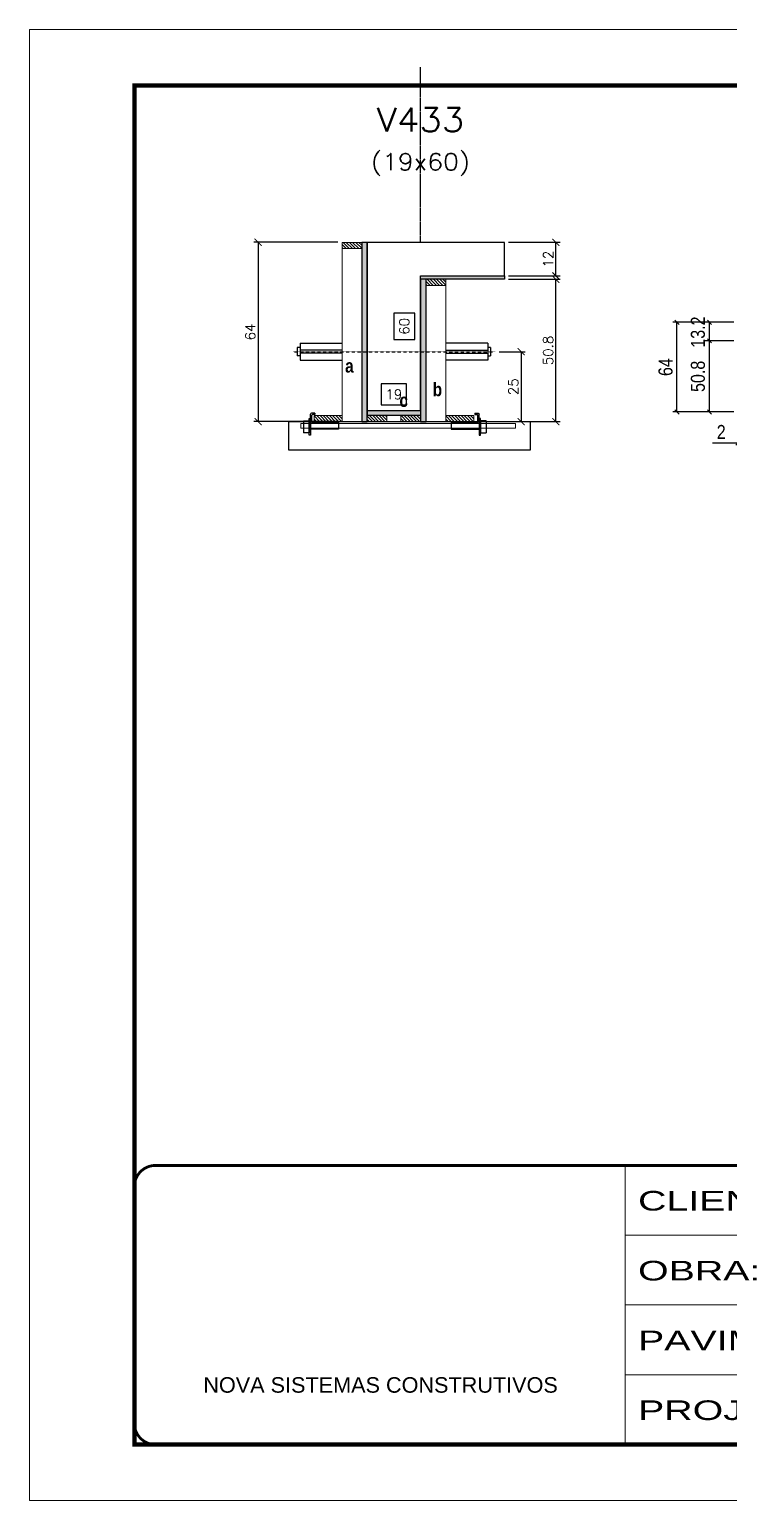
# Model space of a CAD drawing. Extents: x 137137 to 143418, y 10464 to 34486.
# Drawn here: x 138722 to 139222, y 21950 to 23000 of the extents above; entities that cross this region are included whole.
import ezdxf
from ezdxf.enums import TextEntityAlignment as Align

# ---------------------------------------------------------------- set-up
doc = ezdxf.new("R2010")
doc.units = 0
for name, pattern in [('CONTINUO', [0]), ('DASHED', [0.75, 0.5, -0.25]), ('HIDDEN', [0.375, 0.25, -0.125])]:
    doc.linetypes.add(name, pattern=pattern)
for name, color, linetype in [('barrote', 251, 'Continuous'), ('COTA', 241, 'Continuous'), ('Cota Seção (2x)', 4, 'Continuous'), ('detalhes', 4, 'Continuous'), ('Painéis', 200, 'Continuous'), ('presilha', 1, 'Continuous'), ('TENSOR', 3, 'Continuous'), ('Texto de Titulo', 7, 'Continuous'), ('Texto Qtd Sarr', 242, 'Continuous')]:
    doc.layers.add(name, color=color, linetype=linetype)
for name, color, linetype, lineweight in [('CONCRETO', 251, 'Continuous', 25), ('Folhas', 255, 'Continuous', 9), ('Hachura', 251, 'Continuous', 9), ('Madeira', 126, 'Continuous', 18), ('SARRAFO DE PRESSAO', 251, 'DASHED', 9), ('SCO-___-LAJ', 2, 'Continuous', 0), ('Texto Seção', 7, 'Continuous', 15)]:
    doc.layers.add(name, color=color, linetype=linetype, lineweight=lineweight)
doc.styles.add('ARIAL', font='arial.ttf')
doc.styles.add('COTA TECNICA', font='techl___.ttf', dxfattribs={"height": 10})
doc.styles.add('Romans', font='romans.shx')
doc.styles.add('TECNICA', font='techb___.ttf', dxfattribs={"height": 10})
doc.styles.add('Tecnologia', font='')
doc.styles.get('Tecnologia').set_extended_font_data('Forgotten Futurist')
doc.dimstyles.new('Cota Seção (2x)', dxfattribs={"dimtxt": 7, "dimasz": 5, "dimexe": 3, "dimexo": 3, "dimgap": 2, "dimtad": 3, "dimdec": 1, "dimlfac": 0.5, "dimzin": 12, "dimdsep": 46, "dimtxsty": 'Romans', "dimblk": 'ARCHTICK', "dimcen": 0, "dimclrd": 4, "dimclre": 4, "dimclrt": 1, "dimadec": 1, "dimazin": 3, "dimtfac": 1, "dimtdec": 1, "dimtmove": 0, "dimatfit": 3, "dimldrblk": 'OBLIQUE', "dimfxl": 1, "dimtolj": 1, "dimtzin": 12, "dimarcsym": 0})
doc.dimstyles.new('Cota Seção interna', dxfattribs={"dimtxt": 7, "dimasz": 6, "dimexe": 0.18, "dimexo": 2, "dimgap": -4, "dimtad": 3, "dimdec": 1, "dimlfac": 0.5, "dimzin": 12, "dimdsep": 46, "dimtxsty": 'Romans', "dimblk": 'ARCHTICK', "dimcen": 0.09, "dimse1": 1, "dimse2": 1, "dimsd1": 1, "dimsd2": 1, "dimclrd": 180, "dimclre": 5, "dimclrt": 1, "dimadec": 0, "dimazin": 3, "dimtfac": 1, "dimtdec": 1, "dimtofl": 0, "dimtmove": 0, "dimatfit": 3, "dimldrblk": 'ARCHTICK', "dimfxl": 1, "dimtolj": 1, "dimtzin": 0, "dimarcsym": 0})
doc.dimstyles.new('PAINEL', dxfattribs={"dimtxt": 10, "dimasz": 3, "dimexe": 3, "dimexo": 3, "dimgap": 3, "dimtad": 1, "dimdec": 1, "dimzin": 12, "dimdsep": 46, "dimtxsty": 'COTA TECNICA', "dimblk1": 'OBLIQUE', "dimblk2": 'OBLIQUE', "dimsah": 1, "dimcen": 0.9, "dimclrd": 4, "dimclre": 4, "dimclrt": 240, "dimadec": 1, "dimazin": 3, "dimtfac": 1, "dimtdec": 1, "dimtmove": 0, "dimatfit": 3, "dimfxl": 1, "dimtolj": 1, "dimtzin": 12, "dimarcsym": 0})

# ---------------------------------------------------------------- blocks, each defined once
blk = doc.blocks.new('9999999999')
at = {"color": 30, "linetype": 'CONTINUO'}
for p, q in [((98564.6, 34230.2), (98564.6, 34429.4)), ((98564.6, 34379.6), (99584, 34379.6)), ((98564.6, 34329.8), (99488, 34329.8)), ((98564.6, 34280), (99488, 34280))]:
    blk.add_line(p, q, dxfattribs=at)
at = {"color": 30, "linetype": 'CONTINUO', "const_width": 2}
blk.add_lwpolyline([(99584, 34230.2), (99584, 34414.4, 0.414214), (99569, 34429.4), (98229, 34429.4, 0.414214), (98214, 34414.4), (98214, 34245.2, 0.414214), (98229, 34230.2), (99584, 34230.2)], format="xyb", dxfattribs=at)
at = {"layer": 'Folhas'}
blk.add_lwpolyline([(98139, 34190.2), (99624, 34190.2), (99624, 35240.2), (98139, 35240.2)], close=True, dxfattribs=at)
at = {"layer": 'Folhas', "color": 30, "const_width": 3}
blk.add_lwpolyline([(98214, 34230.2), (99584, 34230.2), (99584, 35200.2), (98214, 35200.2)], close=True, dxfattribs=at)
at = {"color": 7, "linetype": 'Continuous', "ltscale": 5, "style": 'ARIAL'}
blk.add_text('NOVA SISTEMAS CONSTRUTIVOS', height=11.059, dxfattribs=at).set_placement((98263.2, 34267.2))
at = {"layer": 'Folhas', "color": 7, "style": 'Tecnologia', "width": 1.5}
for s, p in [('CLIENTE:', (98573.7, 34397.2)), ('OBRA:', (98573.7, 34347.3)), ('PAVIMENTO:', (98573.7, 34297.5)), ('PROJETO:', (98573.7, 34247.7))]:
    blk.add_text(s, height=14, dxfattribs=at).set_placement(p)
blk = doc.blocks.new('titulo1')
at = {"layer": 'Defpoints', "color": 252, "linetype": 'HIDDEN', "ltscale": 2}
blk.add_line((0, 0), (0, 125), dxfattribs=at)
at = {"layer": 'Defpoints', "style": 'Romans', "oblique": 15}
blk.add_attdef('FOLHA', text='', height=10, dxfattribs=at).set_placement((0, 15.6), align=Align.MIDDLE_CENTER)
at = {"layer": 'Texto Qtd Sarr', "color": 3, "style": 'Romans', "oblique": 15}
for tag, height, p in [('TITULO', 17, (0, 71.4)), ('SEÇÃO', 12, (0, 41.5))]:
    blk.add_attdef(tag, text='', height=height, dxfattribs=at).set_placement(p, align=Align.MIDDLE_CENTER)
blk = doc.blocks.new('_ArchTick')
at = {"color": 0, "linetype": 'ByBlock', "const_width": 0.15}
blk.add_lwpolyline([(-0.5, -0.5), (0.5, 0.5)], dxfattribs=at)
blk = doc.blocks.new('*D1459')
at = {"layer": 'COTA', "color": 4, "lineweight": -2, "transparency": 16777216}
for p, q in [((139064.6, 22821.7), (139101.3, 22821.7)), ((139098.3, 22720.1), (139098.3, 22821.7)), ((139047, 22720.1), (139101.3, 22720.1))]:
    blk.add_line(p, q, dxfattribs=at)
at = {"layer": 'Defpoints', "color": 0, "transparency": 16777216}
for p in [(139061.6, 22821.7), (139098.3, 22821.7), (139044, 22720.1)]:
    blk.add_point(p, dxfattribs=at)
at = {"layer": 'COTA', "color": 4, "lineweight": -2, "transparency": 16777216, "xscale": 5, "yscale": 5, "zscale": 5}
for p, rotation in [((139098.3, 22821.7), 90), ((139098.3, 22720.1), 270)]:
    blk.add_blockref('_ArchTick', p, dxfattribs=dict(at, rotation=rotation))
at = {"layer": 'COTA', "color": 1, "transparency": 16777216, "insert": (139092.8, 22770.9), "char_height": 7, "attachment_point": 5, "rotation": 90, "style": 'Romans'}
blk.add_mtext('\\A1;50.8', dxfattribs=at)
blk = doc.blocks.new('_Oblique')
at = {"color": 0, "linetype": 'ByBlock', "lineweight": -2}
blk.add_line((-0.5, -0.5), (0.5, 0.5), dxfattribs=at)
blk = doc.blocks.new('*D1460')
at = {"layer": 'COTA', "color": 4, "lineweight": -2, "transparency": 16777216}
for p, q in [((139064.6, 22848.1), (139101.3, 22848.1)), ((139098.3, 22824.1), (139098.3, 22848.1)), ((139064.6, 22824.1), (139101.3, 22824.1))]:
    blk.add_line(p, q, dxfattribs=at)
at = {"layer": 'Defpoints', "color": 0, "transparency": 16777216}
for p in [(139061.6, 22848.1), (139098.3, 22848.1), (139061.6, 22824.1)]:
    blk.add_point(p, dxfattribs=at)
at = {"layer": 'COTA', "color": 4, "lineweight": -2, "transparency": 16777216, "xscale": 5, "yscale": 5, "zscale": 5}
for p, rotation in [((139098.3, 22848.1), 90), ((139098.3, 22824.1), 270)]:
    blk.add_blockref('_ArchTick', p, dxfattribs=dict(at, rotation=rotation))
at = {"layer": 'COTA', "color": 1, "transparency": 16777216, "insert": (139092.8, 22836.1), "char_height": 7, "attachment_point": 5, "rotation": 90, "style": 'Romans'}
blk.add_mtext('\\A1;12', dxfattribs=at)
blk = doc.blocks.new('*D1461')
at = {"layer": 'Cota Seção (2x)', "color": 180, "lineweight": -2, "transparency": 16777216}
for p, q in [((138997.6, 22797.6), (138982.6, 22797.6)), ((138982.6, 22797.6), (138982.6, 22778.6)), ((138997.6, 22778.6), (138997.6, 22797.6)), ((138982.6, 22778.6), (138997.6, 22778.6))]:
    blk.add_line(p, q, dxfattribs=at)
at = {"layer": 'Defpoints', "color": 0, "transparency": 16777216}
for p in [(139001.6, 22848.1), (139001.6, 22848.1), (139001.6, 22728.1)]:
    blk.add_point(p, dxfattribs=at)
at = {"layer": 'Cota Seção (2x)', "color": 1, "transparency": 16777216, "insert": (138990.1, 22788.1), "char_height": 7, "attachment_point": 5, "rotation": 90, "style": 'Romans'}
blk.add_mtext('\\A1;60', dxfattribs=at)
blk = doc.blocks.new('PRESILHA METÁLICA 1')
at = {"layer": 'presilha'}
for p, q in [((7.5, 10.6), (7.5, 19.9)), ((12, 21), (8.6, 21)), ((9, 11.6), (9, 18.9)), ((12, 19.5), (9.6, 19.5)), ((12, 21), (12, 19.5)), ((0, 13), (6, 13)), ((0, 13), (0, 0)), ((6, 0), (0, 0)), ((6, 15.5), (7.5, 15.5)), ((6, -2.5), (6, 15.5)), ((6, 13), (6, 0)), ((7.5, 15.5), (7.5, -2.5)), ((37.5, 4.1), (7.5, 4.1)), ((37.5, 11), (9.6, 11)), ((37.5, 11), (37.5, 4.1)), ((7.5, -2.5), (6, -2.5))]:
    blk.add_line(p, q, dxfattribs=at)
for centre, radius, start, end in [((8.6, 19.9), 1.14, 90, 180), ((9.6, 18.9), 0.57, 90, 180), ((9.6, 11.6), 0.57, 180, 270)]:
    blk.add_arc(centre, radius, start, end, dxfattribs=at)
blk = doc.blocks.new('*D1462')
at = {"layer": 'Cota Seção (2x)', "color": 180, "lineweight": -2, "transparency": 16777216}
for p, q in [((138991.6, 22747.1), (138973.6, 22747.1)), ((138973.6, 22747.1), (138973.6, 22732.1)), ((138991.6, 22732.1), (138991.6, 22747.1)), ((138973.6, 22732.1), (138991.6, 22732.1))]:
    blk.add_line(p, q, dxfattribs=at)
at = {"layer": 'Defpoints', "color": 0, "transparency": 16777216}
for p in [(139001.6, 22728.1), (138963.6, 22720.1), (139001.6, 22720.1)]:
    blk.add_point(p, dxfattribs=at)
at = {"layer": 'Cota Seção (2x)', "color": 1, "transparency": 16777216, "insert": (138982.6, 22739.6), "char_height": 7, "attachment_point": 5, "style": 'Romans'}
blk.add_mtext('\\A1;19', dxfattribs=at)
blk = doc.blocks.new('*D1463')
at = {"layer": 'COTA', "color": 4, "lineweight": -2, "transparency": 16777216}
for p, q in [((138942.6, 22848.1), (138882.6, 22848.1)), ((138885.6, 22848.1), (138885.6, 22720.1)), ((138942.6, 22720.1), (138882.6, 22720.1))]:
    blk.add_line(p, q, dxfattribs=at)
at = {"layer": 'Defpoints', "color": 0, "transparency": 16777216}
for p in [(138945.6, 22848.1), (138885.6, 22720.1), (138945.6, 22720.1)]:
    blk.add_point(p, dxfattribs=at)
at = {"layer": 'COTA', "color": 4, "lineweight": -2, "transparency": 16777216, "xscale": 5, "yscale": 5, "zscale": 5}
for p, rotation in [((138885.6, 22848.1), 90), ((138885.6, 22720.1), 270)]:
    blk.add_blockref('_ArchTick', p, dxfattribs=dict(at, rotation=rotation))
at = {"layer": 'COTA', "color": 1, "transparency": 16777216, "insert": (138880.1, 22784.1), "char_height": 7, "attachment_point": 5, "rotation": 90, "style": 'Romans'}
blk.add_mtext('\\A1;64', dxfattribs=at)
blk = doc.blocks.new('*D1464')
at = {"layer": 'COTA', "color": 4, "lineweight": -2, "transparency": 16777216}
for p, q in [((139057.9, 22770), (139076.5, 22770)), ((139073.5, 22770), (139073.5, 22720.1)), ((139057.9, 22720.1), (139076.5, 22720.1))]:
    blk.add_line(p, q, dxfattribs=at)
at = {"layer": 'Defpoints', "color": 0, "transparency": 16777216}
for p in [(139054.9, 22770), (139054.9, 22720.1), (139073.5, 22720.1)]:
    blk.add_point(p, dxfattribs=at)
at = {"layer": 'COTA', "color": 4, "lineweight": -2, "transparency": 16777216, "xscale": 5, "yscale": 5, "zscale": 5}
for p, rotation in [((139073.5, 22770), 90), ((139073.5, 22720.1), 270)]:
    blk.add_blockref('_ArchTick', p, dxfattribs=dict(at, rotation=rotation))
at = {"layer": 'COTA', "color": 1, "transparency": 16777216, "insert": (139068, 22745), "char_height": 7, "attachment_point": 5, "rotation": 90, "style": 'Romans'}
blk.add_mtext('\\A1;25', dxfattribs=at)
blk = doc.blocks.new('*D1474')
at = {"layer": 'COTA', "color": 4, "linetype": 'ByBlock', "lineweight": -2, "transparency": 16777216}
for p, q in [((139225.4, 22777.8), (139205, 22777.8)), ((139208, 22727), (139208, 22777.8)), ((139225.4, 22727), (139205, 22727))]:
    blk.add_line(p, q, dxfattribs=at)
at = {"layer": 'Defpoints', "color": 0, "linetype": 'ByBlock', "transparency": 16777216}
for p in [(139208, 22777.8), (139228.4, 22777.8), (139228.4, 22727)]:
    blk.add_point(p, dxfattribs=at)
at = {"layer": 'COTA', "color": 4, "linetype": 'ByBlock', "lineweight": -2, "transparency": 16777216, "xscale": 3, "yscale": 3, "zscale": 3}
for p, rotation in [((139208, 22777.8), 90), ((139208, 22727), 270)]:
    blk.add_blockref('_Oblique', p, dxfattribs=dict(at, rotation=rotation))
at = {"layer": 'COTA', "color": 240, "linetype": 'ByBlock', "transparency": 16777216, "insert": (139199.8, 22752.4), "char_height": 10, "attachment_point": 5, "rotation": 90, "style": 'COTA TECNICA'}
blk.add_mtext('\\A1;50.8', dxfattribs=at)
blk = doc.blocks.new('*D1475')
at = {"layer": 'COTA', "color": 4, "linetype": 'ByBlock', "lineweight": -2, "transparency": 16777216}
for p, q in [((139225.4, 22791), (139205, 22791)), ((139208, 22777.8), (139208, 22791)), ((139225.4, 22777.8), (139205, 22777.8))]:
    blk.add_line(p, q, dxfattribs=at)
at = {"layer": 'Defpoints', "color": 0, "linetype": 'ByBlock', "transparency": 16777216}
for p in [(139208, 22791), (139228.4, 22791), (139228.4, 22777.8)]:
    blk.add_point(p, dxfattribs=at)
at = {"layer": 'COTA', "color": 4, "linetype": 'ByBlock', "lineweight": -2, "transparency": 16777216, "xscale": 3, "yscale": 3, "zscale": 3}
for p, rotation in [((139208, 22791), 90), ((139208, 22777.8), 270)]:
    blk.add_blockref('_Oblique', p, dxfattribs=dict(at, rotation=rotation))
at = {"layer": 'COTA', "color": 240, "linetype": 'ByBlock', "transparency": 16777216, "insert": (139199.8, 22784), "char_height": 10, "attachment_point": 5, "rotation": 90, "style": 'COTA TECNICA'}
blk.add_mtext('\\A1;13.2', dxfattribs=at)
blk = doc.blocks.new('*D1711')
at = {"layer": 'COTA', "color": 4, "lineweight": -2, "transparency": 16777216}
for p, q in [((139228.4, 22724), (139228.4, 22701.7)), ((139230.4, 22724), (139230.4, 22701.7)), ((139228.4, 22704.7), (139210.3, 22704.7)), ((139230.4, 22704.7), (139228.4, 22704.7)), ((139230.4, 22704.7), (139233.4, 22704.7))]:
    blk.add_line(p, q, dxfattribs=at)
at = {"layer": 'Defpoints', "color": 0, "transparency": 16777216}
for p in [(139228.4, 22727), (139230.4, 22727), (139228.4, 22704.7)]:
    blk.add_point(p, dxfattribs=at)
at = {"layer": 'COTA', "color": 4, "lineweight": -2, "transparency": 16777216, "xscale": 3, "yscale": 3, "zscale": 3}
blk.add_blockref('_Oblique', (139228.4, 22704.7), dxfattribs=at)
at = {"layer": 'COTA', "color": 4, "lineweight": -2, "transparency": 16777216, "xscale": 3, "yscale": 3, "zscale": 3, "rotation": 180}
blk.add_blockref('_Oblique', (139230.4, 22704.7), dxfattribs=at)
at = {"layer": 'COTA', "color": 240, "transparency": 16777216, "insert": (139216.4, 22712.7), "char_height": 10, "attachment_point": 5, "style": 'COTA TECNICA'}
blk.add_mtext('\\A1;2', dxfattribs=at)
blk = doc.blocks.new('*D1714')
at = {"layer": 'COTA', "color": 4, "lineweight": -2, "transparency": 16777216}
for p, q in [((139225.4, 22791), (139181.8, 22791)), ((139184.8, 22727), (139184.8, 22791)), ((139225.4, 22727), (139181.8, 22727))]:
    blk.add_line(p, q, dxfattribs=at)
at = {"layer": 'Defpoints', "color": 0, "transparency": 16777216}
for p in [(139184.8, 22791), (139228.4, 22791), (139228.4, 22727)]:
    blk.add_point(p, dxfattribs=at)
at = {"layer": 'COTA', "color": 4, "lineweight": -2, "transparency": 16777216, "xscale": 3, "yscale": 3, "zscale": 3}
for p, rotation in [((139184.8, 22791), 90), ((139184.8, 22727), 270)]:
    blk.add_blockref('_Oblique', p, dxfattribs=dict(at, rotation=rotation))
at = {"layer": 'COTA', "color": 240, "transparency": 16777216, "insert": (139176.7, 22759), "char_height": 10, "attachment_point": 5, "rotation": 90, "style": 'COTA TECNICA'}
blk.add_mtext('\\A1;64', dxfattribs=at)

msp = doc.modelspace()

# ---------------------------------------------------------------- hatches: boundary and pattern name
at = {"layer": 'Hachura'}
h = msp.add_hatch(dxfattribs=at)
h.set_pattern_fill('ANSI31', color=256, scale=0.5, angle=270, style=0)
h.set_pattern_definition([(315, (161851.4402, 14540.4116), (1.12253202, 1.12253202), [])])
h.paths.add_polyline_path([(138945.62, 22843.66), (138945.62, 22848.06), (138959.62, 22848.06), (138959.62, 22843.66)])
h = msp.add_hatch(color=256, dxfattribs=at)
h.dxf.hatch_style = 1
h.paths.add_polyline_path([(138963.62, 22848.06), (138959.62, 22848.06), (138959.62, 22720.06), (138963.62, 22720.06)])
h = msp.add_hatch(color=256, dxfattribs=at)
h.dxf.hatch_style = 1
h.paths.add_polyline_path([(139001.62, 22821.66), (139001.62, 22824.06), (139061.62, 22824.06), (139061.62, 22821.66)])
h = msp.add_hatch(color=256, dxfattribs=at)
h.dxf.hatch_style = 1
h.paths.add_polyline_path([(139005.62, 22821.66), (139001.62, 22821.66), (139001.62, 22720.06), (139005.62, 22720.06)])
h = msp.add_hatch(dxfattribs=at)
h.set_pattern_fill('ANSI31', color=256, scale=0.5, angle=270, style=0)
h.set_pattern_definition([(315, (161911.4402, 14514.0116), (1.12253202, 1.12253202), [])])
h.paths.add_polyline_path([(139005.62, 22817.26), (139005.62, 22821.66), (139019.62, 22821.66), (139019.62, 22817.26)])
h = msp.add_hatch(dxfattribs=at)
h.set_pattern_fill('ANSI31', color=256, scale=0.5, angle=270, style=0)
h.set_pattern_definition([(315, (161817.4402, 14490.4116), (1.12253202, 1.12253202), [])])
h.paths.add_polyline_path([(138945.62, 22720.06), (138945.62, 22724.46), (138925.62, 22724.46), (138925.62, 22720.06)])
h = msp.add_hatch(color=256, dxfattribs=at)
h.dxf.hatch_style = 1
h.paths.add_polyline_path([(138963.62, 22724.46), (138963.62, 22728.06), (139001.62, 22728.06), (139001.62, 22724.46)])
h = msp.add_hatch(dxfattribs=at)
h.set_pattern_fill('ANSI31', color=256, scale=0.5, angle=270, style=0)
h.set_pattern_definition([(315, (161920.2423, 14490.4116), (1.12253202, 1.12253202), [])])
h.paths.add_polyline_path([(138963.62, 22720.06), (138963.62, 22724.46), (138977.62, 22724.46), (138977.62, 22720.06)])
h = msp.add_hatch(dxfattribs=at)
h.set_pattern_fill('ANSI31', color=256, scale=0.5, angle=270, style=0)
h.set_pattern_definition([(315, (161920.2402, 14490.4116), (1.12253202, 1.12253202), [])])
h.paths.add_polyline_path([(139001.62, 22720.06), (139001.62, 22724.46), (138987.62, 22724.46), (138987.62, 22720.06)])
h = msp.add_hatch(dxfattribs=at)
h.set_pattern_fill('ANSI31', color=256, scale=0.5, angle=270, style=0)
h.set_pattern_definition([(315, (161911.4402, 14490.4116), (1.12253202, 1.12253202), [])])
h.paths.add_polyline_path([(139039.62, 22720.06), (139039.62, 22724.46), (139019.62, 22724.46), (139019.62, 22720.06)])

# ---------------------------------------------------------------- linework, layer by layer
at = {"ltscale": 3}
for p, q in [((138915.62, 22776.03), (138915.62, 22764.03)), ((138915.62, 22776.03), (138945.62, 22776.03)), ((139049.62, 22776.03), (139019.62, 22776.03)), ((139049.62, 22776.03), (139049.62, 22764.03)), ((138913.62, 22773.03), (138913.62, 22767.03)), ((138915.62, 22773.03), (138913.62, 22773.03)), ((138915.62, 22767.03), (138913.62, 22767.03)), ((138945.62, 22771.03), (138915.62, 22771.03)), ((138945.62, 22769.03), (138915.62, 22769.03)), ((138915.62, 22764.03), (138945.62, 22764.03)), ((139019.62, 22771.03), (139049.62, 22771.03)), ((139019.62, 22769.03), (139049.62, 22769.03)), ((139049.62, 22764.03), (139019.62, 22764.03)), ((139051.62, 22773.03), (139049.62, 22773.03)), ((139049.62, 22767.03), (139051.62, 22767.03)), ((139051.62, 22773.03), (139051.62, 22767.03))]:
    msp.add_line(p, q, dxfattribs=at)
at = {"layer": 'barrote'}
msp.add_lwpolyline([(138907.26, 22700.06), (139080.22, 22700.06), (139080.22, 22720.06), (138907.26, 22720.06)], close=True, dxfattribs=at)
at = {"layer": 'CONCRETO'}
msp.add_lwpolyline([(139001.62, 22824.06), (139061.62, 22824.06), (139061.62, 22848.06), (139001.62, 22848.06), (139001.62, 22848.06), (138963.62, 22848.06), (138963.62, 22724.46), (138963.62, 22724.46), (138963.62, 22728.06), (139001.62, 22728.06)], close=True, dxfattribs=at)
at = {"layer": 'Madeira'}
for points in [[(138945.62, 22843.66), (138945.62, 22848.06), (138959.62, 22848.06), (138959.62, 22843.66)], [(138945.62, 22848.06), (138959.62, 22848.06), (138959.62, 22720.06), (138945.62, 22720.06)], [(139005.62, 22817.26), (139005.62, 22821.66), (139019.62, 22821.66), (139019.62, 22817.26)], [(139005.62, 22821.66), (139019.62, 22821.66), (139019.62, 22720.06), (139005.62, 22720.06)], [(138945.62, 22720.06), (138945.62, 22724.46), (138925.62, 22724.46), (138925.62, 22720.06)], [(138963.62, 22720.06), (138963.62, 22724.46), (138977.62, 22724.46), (138977.62, 22720.06)], [(139001.62, 22720.06), (139001.62, 22724.46), (138987.62, 22724.46), (138987.62, 22720.06)], [(139039.62, 22720.06), (139039.62, 22724.46), (139019.62, 22724.46), (139019.62, 22720.06)]]:
    msp.add_lwpolyline(points, close=True, dxfattribs=at)
at = {"layer": 'Painéis'}
for points in [[(138963.62, 22848.06), (138959.62, 22848.06), (138959.62, 22720.06), (138963.62, 22720.06)], [(139001.62, 22821.66), (139001.62, 22824.06), (139061.62, 22824.06), (139061.62, 22821.66)], [(139005.62, 22821.66), (139001.62, 22821.66), (139001.62, 22720.06), (139005.62, 22720.06)], [(138963.62, 22724.46), (138963.62, 22728.06), (139001.62, 22728.06), (139001.62, 22724.46)]]:
    msp.add_lwpolyline(points, close=True, dxfattribs=at)
at = {"layer": 'SCO-___-LAJ', "color": 1}
msp.add_lwpolyline([(138916.26, 22718.72), (139069.56, 22718.72), (139069.56, 22715.52), (138916.26, 22715.52)], close=True, dxfattribs=at)
at = {"layer": 'TENSOR', "linetype": 'HIDDEN', "ltscale": 0.5}
msp.add_line((138910.62, 22770.03), (139054.92, 22770.03), dxfattribs=at)

# ---------------------------------------------------------------- block references
at = {"layer": 'presilha', "yscale": 0.6666666666666666, "zscale": 0.6666666666666666}
for p, xscale in [((138918.04, 22712.09), 0.6666666666666666), ((139048.49, 22712.09), -0.6666666666666666)]:
    msp.add_blockref('PRESILHA METÁLICA 1', p, dxfattribs=dict(at, xscale=xscale))
at = {"layer": 'SARRAFO DE PRESSAO', "color": 6, "linetype": 'ByBlock'}
msp.add_blockref('9999999999', (40583.31, -12240.18), dxfattribs=at)
at = {"layer": 'Texto Seção'}
ref = msp.add_blockref('titulo1', (139001.62, 22848.06), dxfattribs=at)
ref.add_attrib('TITULO', 'V433', dxfattribs={"layer": 'Texto de Titulo', "color": 7, "height": 17, "style": 'Romans', "width": 1.1}).set_placement((139001.62, 22935.56), align=Align.MIDDLE_CENTER)
ref.add_attrib('SEÇÃO', '(19x60)', dxfattribs={"layer": 'Texto de Titulo', "color": 7, "height": 12, "style": 'Romans', "width": 1.1}).set_placement((139001.62, 22905.56), align=Align.MIDDLE_CENTER)

# ---------------------------------------------------------------- texts
at = {"layer": 'detalhes', "style": 'TECNICA'}
for s, p in [('a', (138947.79, 22755.09)), ('b', (139010.33, 22738.25)), ('c', (138986.6, 22730.55))]:
    msp.add_text(s, height=9.6, dxfattribs=at).set_placement(p)

# ---------------------------------------------------------------- dimensions: what is measured, and where the dimension line sits
at = {"layer": 'COTA'}
for base, p1, p2, dimstyle, picture, middle in [((138885.65, 22720.06), (138945.62, 22848.06), (138945.62, 22720.06), 'Cota Seção (2x)', '*D1463', (138880.15, 22784.06)), ((139098.34, 22848.06), (139061.62, 22824.06), (139061.62, 22848.06), 'Cota Seção (2x)', '*D1460', (139092.84, 22836.06)), ((139098.34, 22821.66), (139044.02, 22720.06), (139061.62, 22821.66), 'Cota Seção (2x)', '*D1459', (139092.84, 22770.86)), ((139184.79, 22790.95), (139228.41, 22726.95), (139228.41, 22790.95), 'PAINEL', '*D1714', (139176.69, 22758.95)), ((139073.48, 22720.06), (139054.92, 22770.03), (139054.92, 22720.06), 'Cota Seção (2x)', '*D1464', (139067.98, 22745.04))]:
    dim = msp.add_linear_dim(base=base, p1=p1, p2=p2, angle=90, dimstyle=dimstyle, dxfattribs=at)
    dim.commit()
    dim.dimension.update_dxf_attribs({"geometry": picture, "text_midpoint": middle})
at = {"layer": 'COTA', "linetype": 'ByBlock'}
dim = msp.add_linear_dim(base=(139207.97, 22790.95), p1=(139228.41, 22777.75), p2=(139228.41, 22790.95), angle=90, dimstyle='PAINEL', override={"dimtmove": 1}, dxfattribs=at)
dim.commit()
dim.dimension.update_dxf_attribs({"geometry": '*D1475', "text_midpoint": (139207.97, 22783.95), "dimtype": 160})
dim = msp.add_linear_dim(base=(139207.97, 22777.75), p1=(139228.41, 22726.95), p2=(139228.41, 22777.75), angle=90, dimstyle='PAINEL', dxfattribs=at)
dim.commit()
dim.dimension.update_dxf_attribs({"geometry": '*D1474', "text_midpoint": (139199.84, 22752.35)})
at = {"layer": 'COTA'}
dim = msp.add_linear_dim(base=(139228.41, 22704.66), p1=(139230.41, 22726.95), p2=(139228.41, 22726.95), dimstyle='PAINEL', dxfattribs=at)
dim.commit()
dim.dimension.update_dxf_attribs({"geometry": '*D1711', "text_midpoint": (139216.35, 22712.66)})
at = {"layer": 'Cota Seção (2x)'}
dim = msp.add_linear_dim(base=(139001.62, 22848.06), p1=(139001.62, 22728.06), p2=(139001.62, 22848.06), angle=90, dimstyle='Cota Seção interna', dxfattribs=at)
dim.commit()
dim.dimension.update_dxf_attribs({"geometry": '*D1461', "text_midpoint": (138990.12, 22788.06)})
dim = msp.add_linear_dim(base=(139001.62, 22728.06), p1=(138963.62, 22720.06), p2=(139001.62, 22720.06), dimstyle='Cota Seção interna', dxfattribs=at)
dim.commit()
dim.dimension.update_dxf_attribs({"geometry": '*D1462', "text_midpoint": (138982.62, 22739.56)})

doc.saveas('drawing.dxf')
